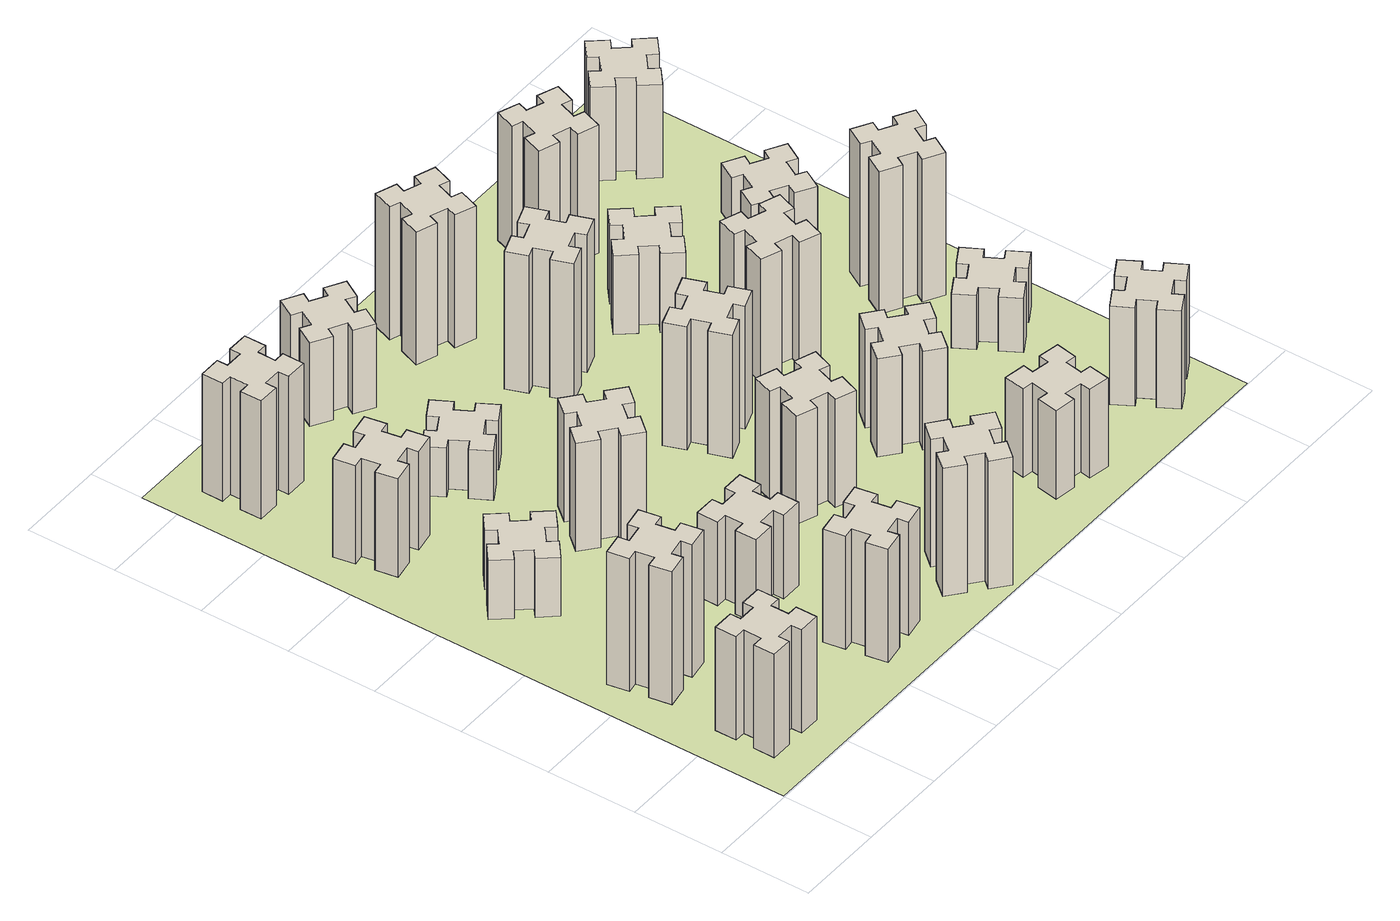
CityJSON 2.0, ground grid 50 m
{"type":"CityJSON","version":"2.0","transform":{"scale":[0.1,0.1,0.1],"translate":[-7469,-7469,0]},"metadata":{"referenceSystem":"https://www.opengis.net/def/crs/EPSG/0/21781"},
"CityObjects":{
"building1":{"type":"Building","attributes":{"class":"1000","function":"1000","usage":"1000","yearOfConstruction":2016,"roofType":"1000","measuredHeight":63,"storeysAboveGround":30,"storeysBelowGround":0},"geometry":[{"type":"Solid","lod":"1","boundaries":[[[[0,1,2,3,4,5,6,7,8,9,10,11,12,13,14,15,16,17,18,19]],[[17,16,20,21]],[[16,15,22,20]],[[15,14,23,22]],[[14,13,24,23]],[[13,12,25,24]],[[12,11,26,25]],[[11,10,27,26]],[[10,9,28,27]],[[9,8,29,28]],[[8,7,30,29]],[[7,6,31,30]],[[6,5,32,31]],[[5,4,33,32]],[[4,3,34,33]],[[3,2,35,34]],[[2,1,36,35]],[[1,0,37,36]],[[0,19,38,37]],[[19,18,39,38]],[[18,17,21,39]],[[24,25,26,27,28,29,30,31,32,33,34,35,36,37,38,39,21,20,22,23]]]]}]},
"building2":{"type":"Building","attributes":{"class":"1000","function":"1000","usage":"1000","yearOfConstruction":2016,"roofType":"1000","measuredHeight":81,"storeysAboveGround":30,"storeysBelowGround":0},"geometry":[{"type":"Solid","lod":"1","boundaries":[[[[40,41,42,43,44,45,46,47,48,49,50,51,52,53,54,55,56,57,58,59]],[[57,56,60,61]],[[56,55,62,60]],[[55,54,63,62]],[[54,53,64,63]],[[53,52,65,64]],[[52,51,66,65]],[[51,50,67,66]],[[50,49,68,67]],[[49,48,69,68]],[[48,47,70,69]],[[47,46,71,70]],[[46,45,72,71]],[[45,44,73,72]],[[44,43,74,73]],[[43,42,75,74]],[[42,41,76,75]],[[41,40,77,76]],[[40,59,78,77]],[[59,58,79,78]],[[58,57,61,79]],[[64,65,66,67,68,69,70,71,72,73,74,75,76,77,78,79,61,60,62,63]]]]}]},
"building3":{"type":"Building","attributes":{"class":"1000","function":"1000","usage":"1000","yearOfConstruction":2016,"roofType":"1000","measuredHeight":36,"storeysAboveGround":30,"storeysBelowGround":0},"geometry":[{"type":"Solid","lod":"1","boundaries":[[[[80,81,82,83,84,85,86,87,88,89,90,91,92,93,94,95,96,97,98,99]],[[97,96,100,101]],[[96,95,102,100]],[[95,94,103,102]],[[94,93,104,103]],[[93,92,105,104]],[[92,91,106,105]],[[91,90,107,106]],[[90,89,108,107]],[[89,88,109,108]],[[88,87,110,109]],[[87,86,111,110]],[[86,85,112,111]],[[85,84,113,112]],[[84,83,114,113]],[[83,82,115,114]],[[82,81,116,115]],[[81,80,117,116]],[[80,99,118,117]],[[99,98,119,118]],[[98,97,101,119]],[[104,105,106,107,108,109,110,111,112,113,114,115,116,117,118,119,101,100,102,103]]]]}]},
"building4":{"type":"Building","attributes":{"class":"1000","function":"1000","usage":"1000","yearOfConstruction":2016,"roofType":"1000","measuredHeight":60,"storeysAboveGround":30,"storeysBelowGround":0},"geometry":[{"type":"Solid","lod":"1","boundaries":[[[[120,121,122,123,124,125,126,127,128,129,130,131,132,133,134,135,136,137,138,139]],[[137,136,140,141]],[[136,135,142,140]],[[135,134,143,142]],[[134,133,144,143]],[[133,132,145,144]],[[132,131,146,145]],[[131,130,147,146]],[[130,129,148,147]],[[129,128,149,148]],[[128,127,150,149]],[[127,126,151,150]],[[126,125,152,151]],[[125,124,153,152]],[[124,123,154,153]],[[123,122,155,154]],[[122,121,156,155]],[[121,120,157,156]],[[120,139,158,157]],[[139,138,159,158]],[[138,137,141,159]],[[144,145,146,147,148,149,150,151,152,153,154,155,156,157,158,159,141,140,142,143]]]]}]},
"building5":{"type":"Building","attributes":{"class":"1000","function":"1000","usage":"1000","yearOfConstruction":2016,"roofType":"1000","measuredHeight":69,"storeysAboveGround":30,"storeysBelowGround":0},"geometry":[{"type":"Solid","lod":"1","boundaries":[[[[160,161,162,163,164,165,166,167,168,169,170,171,172,173,174,175,176,177,178,179]],[[177,176,180,181]],[[176,175,182,180]],[[175,174,183,182]],[[174,173,184,183]],[[173,172,185,184]],[[172,171,186,185]],[[171,170,187,186]],[[170,169,188,187]],[[169,168,189,188]],[[168,167,190,189]],[[167,166,191,190]],[[166,165,192,191]],[[165,164,193,192]],[[164,163,194,193]],[[163,162,195,194]],[[162,161,196,195]],[[161,160,197,196]],[[160,179,198,197]],[[179,178,199,198]],[[178,177,181,199]],[[184,185,186,187,188,189,190,191,192,193,194,195,196,197,198,199,181,180,182,183]]]]}]},
"building6":{"type":"Building","attributes":{"class":"1000","function":"1000","usage":"1000","yearOfConstruction":2016,"roofType":"1000","measuredHeight":72,"storeysAboveGround":30,"storeysBelowGround":0},"geometry":[{"type":"Solid","lod":"1","boundaries":[[[[200,201,202,203,204,205,206,207,208,209,210,211,212,213,214,215,216,217,218,219]],[[217,216,220,221]],[[216,215,222,220]],[[215,214,223,222]],[[214,213,224,223]],[[213,212,225,224]],[[212,211,226,225]],[[211,210,227,226]],[[210,209,228,227]],[[209,208,229,228]],[[208,207,230,229]],[[207,206,231,230]],[[206,205,232,231]],[[205,204,233,232]],[[204,203,234,233]],[[203,202,235,234]],[[202,201,236,235]],[[201,200,237,236]],[[200,219,238,237]],[[219,218,239,238]],[[218,217,221,239]],[[224,225,226,227,228,229,230,231,232,233,234,235,236,237,238,239,221,220,222,223]]]]}]},
"building7":{"type":"Building","attributes":{"class":"1000","function":"1000","usage":"1000","yearOfConstruction":2016,"roofType":"1000","measuredHeight":51,"storeysAboveGround":30,"storeysBelowGround":0},"geometry":[{"type":"Solid","lod":"1","boundaries":[[[[240,241,242,243,244,245,246,247,248,249,250,251,252,253,254,255,256,257,258,259]],[[257,256,260,261]],[[256,255,262,260]],[[255,254,263,262]],[[254,253,264,263]],[[253,252,265,264]],[[252,251,266,265]],[[251,250,267,266]],[[250,249,268,267]],[[249,248,269,268]],[[248,247,270,269]],[[247,246,271,270]],[[246,245,272,271]],[[245,244,273,272]],[[244,243,274,273]],[[243,242,275,274]],[[242,241,276,275]],[[241,240,277,276]],[[240,259,278,277]],[[259,258,279,278]],[[258,257,261,279]],[[264,265,266,267,268,269,270,271,272,273,274,275,276,277,278,279,261,260,262,263]]]]}]},
"building8":{"type":"Building","attributes":{"class":"1000","function":"1000","usage":"1000","yearOfConstruction":2016,"roofType":"1000","measuredHeight":66,"storeysAboveGround":30,"storeysBelowGround":0},"geometry":[{"type":"Solid","lod":"1","boundaries":[[[[280,281,282,283,284,285,286,287,288,289,290,291,292,293,294,295,296,297,298,299]],[[297,296,300,301]],[[296,295,302,300]],[[295,294,303,302]],[[294,293,304,303]],[[293,292,305,304]],[[292,291,306,305]],[[291,290,307,306]],[[290,289,308,307]],[[289,288,309,308]],[[288,287,310,309]],[[287,286,311,310]],[[286,285,312,311]],[[285,284,313,312]],[[284,283,314,313]],[[283,282,315,314]],[[282,281,316,315]],[[281,280,317,316]],[[280,299,318,317]],[[299,298,319,318]],[[298,297,301,319]],[[304,305,306,307,308,309,310,311,312,313,314,315,316,317,318,319,301,300,302,303]]]]}]},
"building9":{"type":"Building","attributes":{"class":"1000","function":"1000","usage":"1000","yearOfConstruction":2016,"roofType":"1000","measuredHeight":30,"storeysAboveGround":30,"storeysBelowGround":0},"geometry":[{"type":"Solid","lod":"1","boundaries":[[[[320,321,322,323,324,325,326,327,328,329,330,331,332,333,334,335,336,337,338,339]],[[337,336,340,341]],[[336,335,342,340]],[[335,334,343,342]],[[334,333,344,343]],[[333,332,345,344]],[[332,331,346,345]],[[331,330,347,346]],[[330,329,348,347]],[[329,328,349,348]],[[328,327,350,349]],[[327,326,351,350]],[[326,325,352,351]],[[325,324,353,352]],[[324,323,354,353]],[[323,322,355,354]],[[322,321,356,355]],[[321,320,357,356]],[[320,339,358,357]],[[339,338,359,358]],[[338,337,341,359]],[[344,345,346,347,348,349,350,351,352,353,354,355,356,357,358,359,341,340,342,343]]]]}]},
"building10":{"type":"Building","attributes":{"class":"1000","function":"1000","usage":"1000","yearOfConstruction":2016,"roofType":"1000","measuredHeight":78,"storeysAboveGround":30,"storeysBelowGround":0},"geometry":[{"type":"Solid","lod":"1","boundaries":[[[[360,361,362,363,364,365,366,367,368,369,370,371,372,373,374,375,376,377,378,379]],[[377,376,380,381]],[[376,375,382,380]],[[375,374,383,382]],[[374,373,384,383]],[[373,372,385,384]],[[372,371,386,385]],[[371,370,387,386]],[[370,369,388,387]],[[369,368,389,388]],[[368,367,390,389]],[[367,366,391,390]],[[366,365,392,391]],[[365,364,393,392]],[[364,363,394,393]],[[363,362,395,394]],[[362,361,396,395]],[[361,360,397,396]],[[360,379,398,397]],[[379,378,399,398]],[[378,377,381,399]],[[384,385,386,387,388,389,390,391,392,393,394,395,396,397,398,399,381,380,382,383]]]]}]},
"building11":{"type":"Building","attributes":{"class":"1000","function":"1000","usage":"1000","yearOfConstruction":2016,"roofType":"1000","measuredHeight":51,"storeysAboveGround":30,"storeysBelowGround":0},"geometry":[{"type":"Solid","lod":"1","boundaries":[[[[400,401,402,403,404,405,406,407,408,409,410,411,412,413,414,415,416,417,418,419]],[[417,416,420,421]],[[416,415,422,420]],[[415,414,423,422]],[[414,413,424,423]],[[413,412,425,424]],[[412,411,426,425]],[[411,410,427,426]],[[410,409,428,427]],[[409,408,429,428]],[[408,407,430,429]],[[407,406,431,430]],[[406,405,432,431]],[[405,404,433,432]],[[404,403,434,433]],[[403,402,435,434]],[[402,401,436,435]],[[401,400,437,436]],[[400,419,438,437]],[[419,418,439,438]],[[418,417,421,439]],[[424,425,426,427,428,429,430,431,432,433,434,435,436,437,438,439,421,420,422,423]]]]}]},
"building12":{"type":"Building","attributes":{"class":"1000","function":"1000","usage":"1000","yearOfConstruction":2016,"roofType":"1000","measuredHeight":66,"storeysAboveGround":30,"storeysBelowGround":0},"geometry":[{"type":"Solid","lod":"1","boundaries":[[[[440,441,442,443,444,445,446,447,448,449,450,451,452,453,454,455,456,457,458,459]],[[457,456,460,461]],[[456,455,462,460]],[[455,454,463,462]],[[454,453,464,463]],[[453,452,465,464]],[[452,451,466,465]],[[451,450,467,466]],[[450,449,468,467]],[[449,448,469,468]],[[448,447,470,469]],[[447,446,471,470]],[[446,445,472,471]],[[445,444,473,472]],[[444,443,474,473]],[[443,442,475,474]],[[442,441,476,475]],[[441,440,477,476]],[[440,459,478,477]],[[459,458,479,478]],[[458,457,461,479]],[[464,465,466,467,468,469,470,471,472,473,474,475,476,477,478,479,461,460,462,463]]]]}]},
"building13":{"type":"Building","attributes":{"class":"1000","function":"1000","usage":"1000","yearOfConstruction":2016,"roofType":"1000","measuredHeight":75,"storeysAboveGround":30,"storeysBelowGround":0},"geometry":[{"type":"Solid","lod":"1","boundaries":[[[[480,481,482,483,484,485,486,487,488,489,490,491,492,493,494,495,496,497,498,499]],[[497,496,500,501]],[[496,495,502,500]],[[495,494,503,502]],[[494,493,504,503]],[[493,492,505,504]],[[492,491,506,505]],[[491,490,507,506]],[[490,489,508,507]],[[489,488,509,508]],[[488,487,510,509]],[[487,486,511,510]],[[486,485,512,511]],[[485,484,513,512]],[[484,483,514,513]],[[483,482,515,514]],[[482,481,516,515]],[[481,480,517,516]],[[480,499,518,517]],[[499,498,519,518]],[[498,497,501,519]],[[504,505,506,507,508,509,510,511,512,513,514,515,516,517,518,519,501,500,502,503]]]]}]},
"building14":{"type":"Building","attributes":{"class":"1000","function":"1000","usage":"1000","yearOfConstruction":2016,"roofType":"1000","measuredHeight":84,"storeysAboveGround":30,"storeysBelowGround":0},"geometry":[{"type":"Solid","lod":"1","boundaries":[[[[520,521,522,523,524,525,526,527,528,529,530,531,532,533,534,535,536,537,538,539]],[[537,536,540,541]],[[536,535,542,540]],[[535,534,543,542]],[[534,533,544,543]],[[533,532,545,544]],[[532,531,546,545]],[[531,530,547,546]],[[530,529,548,547]],[[529,528,549,548]],[[528,527,550,549]],[[527,526,551,550]],[[526,525,552,551]],[[525,524,553,552]],[[524,523,554,553]],[[523,522,555,554]],[[522,521,556,555]],[[521,520,557,556]],[[520,539,558,557]],[[539,538,559,558]],[[538,537,541,559]],[[544,545,546,547,548,549,550,551,552,553,554,555,556,557,558,559,541,540,542,543]]]]}]},
"building15":{"type":"Building","attributes":{"class":"1000","function":"1000","usage":"1000","yearOfConstruction":2016,"roofType":"1000","measuredHeight":81,"storeysAboveGround":30,"storeysBelowGround":0},"geometry":[{"type":"Solid","lod":"1","boundaries":[[[[560,561,562,563,564,565,566,567,568,569,570,571,572,573,574,575,576,577,578,579]],[[577,576,580,581]],[[576,575,582,580]],[[575,574,583,582]],[[574,573,584,583]],[[573,572,585,584]],[[572,571,586,585]],[[571,570,587,586]],[[570,569,588,587]],[[569,568,589,588]],[[568,567,590,589]],[[567,566,591,590]],[[566,565,592,591]],[[565,564,593,592]],[[564,563,594,593]],[[563,562,595,594]],[[562,561,596,595]],[[561,560,597,596]],[[560,579,598,597]],[[579,578,599,598]],[[578,577,581,599]],[[584,585,586,587,588,589,590,591,592,593,594,595,596,597,598,599,581,580,582,583]]]]}]},
"building16":{"type":"Building","attributes":{"class":"1000","function":"1000","usage":"1000","yearOfConstruction":2016,"roofType":"1000","measuredHeight":54,"storeysAboveGround":30,"storeysBelowGround":0},"geometry":[{"type":"Solid","lod":"1","boundaries":[[[[600,601,602,603,604,605,606,607,608,609,610,611,612,613,614,615,616,617,618,619]],[[617,616,620,621]],[[616,615,622,620]],[[615,614,623,622]],[[614,613,624,623]],[[613,612,625,624]],[[612,611,626,625]],[[611,610,627,626]],[[610,609,628,627]],[[609,608,629,628]],[[608,607,630,629]],[[607,606,631,630]],[[606,605,632,631]],[[605,604,633,632]],[[604,603,634,633]],[[603,602,635,634]],[[602,601,636,635]],[[601,600,637,636]],[[600,619,638,637]],[[619,618,639,638]],[[618,617,621,639]],[[624,625,626,627,628,629,630,631,632,633,634,635,636,637,638,639,621,620,622,623]]]]}]},
"building17":{"type":"Building","attributes":{"class":"1000","function":"1000","usage":"1000","yearOfConstruction":2016,"roofType":"1000","measuredHeight":60,"storeysAboveGround":30,"storeysBelowGround":0},"geometry":[{"type":"Solid","lod":"1","boundaries":[[[[640,641,642,643,644,645,646,647,648,649,650,651,652,653,654,655,656,657,658,659]],[[657,656,660,661]],[[656,655,662,660]],[[655,654,663,662]],[[654,653,664,663]],[[653,652,665,664]],[[652,651,666,665]],[[651,650,667,666]],[[650,649,668,667]],[[649,648,669,668]],[[648,647,670,669]],[[647,646,671,670]],[[646,645,672,671]],[[645,644,673,672]],[[644,643,674,673]],[[643,642,675,674]],[[642,641,676,675]],[[641,640,677,676]],[[640,659,678,677]],[[659,658,679,678]],[[658,657,661,679]],[[664,665,666,667,668,669,670,671,672,673,674,675,676,677,678,679,661,660,662,663]]]]}]},
"building18":{"type":"Building","attributes":{"class":"1000","function":"1000","usage":"1000","yearOfConstruction":2016,"roofType":"1000","measuredHeight":75,"storeysAboveGround":30,"storeysBelowGround":0},"geometry":[{"type":"Solid","lod":"1","boundaries":[[[[680,681,682,683,684,685,686,687,688,689,690,691,692,693,694,695,696,697,698,699]],[[697,696,700,701]],[[696,695,702,700]],[[695,694,703,702]],[[694,693,704,703]],[[693,692,705,704]],[[692,691,706,705]],[[691,690,707,706]],[[690,689,708,707]],[[689,688,709,708]],[[688,687,710,709]],[[687,686,711,710]],[[686,685,712,711]],[[685,684,713,712]],[[684,683,714,713]],[[683,682,715,714]],[[682,681,716,715]],[[681,680,717,716]],[[680,699,718,717]],[[699,698,719,718]],[[698,697,701,719]],[[704,705,706,707,708,709,710,711,712,713,714,715,716,717,718,719,701,700,702,703]]]]}]},
"building19":{"type":"Building","attributes":{"class":"1000","function":"1000","usage":"1000","yearOfConstruction":2016,"roofType":"1000","measuredHeight":48,"storeysAboveGround":30,"storeysBelowGround":0},"geometry":[{"type":"Solid","lod":"1","boundaries":[[[[720,721,722,723,724,725,726,727,728,729,730,731,732,733,734,735,736,737,738,739]],[[737,736,740,741]],[[736,735,742,740]],[[735,734,743,742]],[[734,733,744,743]],[[733,732,745,744]],[[732,731,746,745]],[[731,730,747,746]],[[730,729,748,747]],[[729,728,749,748]],[[728,727,750,749]],[[727,726,751,750]],[[726,725,752,751]],[[725,724,753,752]],[[724,723,754,753]],[[723,722,755,754]],[[722,721,756,755]],[[721,720,757,756]],[[720,739,758,757]],[[739,738,759,758]],[[738,737,741,759]],[[744,745,746,747,748,749,750,751,752,753,754,755,756,757,758,759,741,740,742,743]]]]}]},
"building20":{"type":"Building","attributes":{"class":"1000","function":"1000","usage":"1000","yearOfConstruction":2016,"roofType":"1000","measuredHeight":60,"storeysAboveGround":30,"storeysBelowGround":0},"geometry":[{"type":"Solid","lod":"1","boundaries":[[[[760,761,762,763,764,765,766,767,768,769,770,771,772,773,774,775,776,777,778,779]],[[777,776,780,781]],[[776,775,782,780]],[[775,774,783,782]],[[774,773,784,783]],[[773,772,785,784]],[[772,771,786,785]],[[771,770,787,786]],[[770,769,788,787]],[[769,768,789,788]],[[768,767,790,789]],[[767,766,791,790]],[[766,765,792,791]],[[765,764,793,792]],[[764,763,794,793]],[[763,762,795,794]],[[762,761,796,795]],[[761,760,797,796]],[[760,779,798,797]],[[779,778,799,798]],[[778,777,781,799]],[[784,785,786,787,788,789,790,791,792,793,794,795,796,797,798,799,781,780,782,783]]]]}]},
"building21":{"type":"Building","attributes":{"class":"1000","function":"1000","usage":"1000","yearOfConstruction":2016,"roofType":"1000","measuredHeight":78,"storeysAboveGround":30,"storeysBelowGround":0},"geometry":[{"type":"Solid","lod":"1","boundaries":[[[[800,801,802,803,804,805,806,807,808,809,810,811,812,813,814,815,816,817,818,819]],[[817,816,820,821]],[[816,815,822,820]],[[815,814,823,822]],[[814,813,824,823]],[[813,812,825,824]],[[812,811,826,825]],[[811,810,827,826]],[[810,809,828,827]],[[809,808,829,828]],[[808,807,830,829]],[[807,806,831,830]],[[806,805,832,831]],[[805,804,833,832]],[[804,803,834,833]],[[803,802,835,834]],[[802,801,836,835]],[[801,800,837,836]],[[800,819,838,837]],[[819,818,839,838]],[[818,817,821,839]],[[824,825,826,827,828,829,830,831,832,833,834,835,836,837,838,839,821,820,822,823]]]]}]},
"building22":{"type":"Building","attributes":{"class":"1000","function":"1000","usage":"1000","yearOfConstruction":2016,"roofType":"1000","measuredHeight":33,"storeysAboveGround":30,"storeysBelowGround":0},"geometry":[{"type":"Solid","lod":"1","boundaries":[[[[840,841,842,843,844,845,846,847,848,849,850,851,852,853,854,855,856,857,858,859]],[[857,856,860,861]],[[856,855,862,860]],[[855,854,863,862]],[[854,853,864,863]],[[853,852,865,864]],[[852,851,866,865]],[[851,850,867,866]],[[850,849,868,867]],[[849,848,869,868]],[[848,847,870,869]],[[847,846,871,870]],[[846,845,872,871]],[[845,844,873,872]],[[844,843,874,873]],[[843,842,875,874]],[[842,841,876,875]],[[841,840,877,876]],[[840,859,878,877]],[[859,858,879,878]],[[858,857,861,879]],[[864,865,866,867,868,869,870,871,872,873,874,875,876,877,878,879,861,860,862,863]]]]}]},
"building23":{"type":"Building","attributes":{"class":"1000","function":"1000","usage":"1000","yearOfConstruction":2016,"roofType":"1000","measuredHeight":87,"storeysAboveGround":30,"storeysBelowGround":0},"geometry":[{"type":"Solid","lod":"1","boundaries":[[[[880,881,882,883,884,885,886,887,888,889,890,891,892,893,894,895,896,897,898,899]],[[897,896,900,901]],[[896,895,902,900]],[[895,894,903,902]],[[894,893,904,903]],[[893,892,905,904]],[[892,891,906,905]],[[891,890,907,906]],[[890,889,908,907]],[[889,888,909,908]],[[888,887,910,909]],[[887,886,911,910]],[[886,885,912,911]],[[885,884,913,912]],[[884,883,914,913]],[[883,882,915,914]],[[882,881,916,915]],[[881,880,917,916]],[[880,899,918,917]],[[899,898,919,918]],[[898,897,901,919]],[[904,905,906,907,908,909,910,911,912,913,914,915,916,917,918,919,901,900,902,903]]]]}]},
"building24":{"type":"Building","attributes":{"class":"1000","function":"1000","usage":"1000","yearOfConstruction":2016,"roofType":"1000","measuredHeight":30,"storeysAboveGround":30,"storeysBelowGround":0},"geometry":[{"type":"Solid","lod":"1","boundaries":[[[[920,921,922,923,924,925,926,927,928,929,930,931,932,933,934,935,936,937,938,939]],[[937,936,940,941]],[[936,935,942,940]],[[935,934,943,942]],[[934,933,944,943]],[[933,932,945,944]],[[932,931,946,945]],[[931,930,947,946]],[[930,929,948,947]],[[929,928,949,948]],[[928,927,950,949]],[[927,926,951,950]],[[926,925,952,951]],[[925,924,953,952]],[[924,923,954,953]],[[923,922,955,954]],[[922,921,956,955]],[[921,920,957,956]],[[920,939,958,957]],[[939,938,959,958]],[[938,937,941,959]],[[944,945,946,947,948,949,950,951,952,953,954,955,956,957,958,959,941,940,942,943]]]]}]},
"building25":{"type":"Building","attributes":{"class":"1000","function":"1000","usage":"1000","yearOfConstruction":2016,"roofType":"1000","measuredHeight":57,"storeysAboveGround":30,"storeysBelowGround":0},"geometry":[{"type":"Solid","lod":"1","boundaries":[[[[960,961,962,963,964,965,966,967,968,969,970,971,972,973,974,975,976,977,978,979]],[[977,976,980,981]],[[976,975,982,980]],[[975,974,983,982]],[[974,973,984,983]],[[973,972,985,984]],[[972,971,986,985]],[[971,970,987,986]],[[970,969,988,987]],[[969,968,989,988]],[[968,967,990,989]],[[967,966,991,990]],[[966,965,992,991]],[[965,964,993,992]],[[964,963,994,993]],[[963,962,995,994]],[[962,961,996,995]],[[961,960,997,996]],[[960,979,998,997]],[[979,978,999,998]],[[978,977,981,999]],[[984,985,986,987,988,989,990,991,992,993,994,995,996,997,998,999,981,980,982,983]]]]}]},
"landuse1":{"type":"LandUse","attributes":{"name":"plot1","function":"1010"},"geometry":[{"type":"MultiSurface","lod":"1","boundaries":[[[1000,1001,1002,1003]]]}]}
},
"vertices":[
[265,425,0],[265,325,0],[205,325,0],[205,205,0],[325,205,0],[325,265,0],[425,265,0],[425,205,0],[545,205,0],[545,325,0],[485,325,0],[485,425,0],[545,425,0],[545,545,0],[425,545,0],[425,485,0],[325,485,0],[325,545,0],[205,545,0],[205,425,0],[325,485,630],[325,545,630],[425,485,630],[425,545,630],[545,545,630],[545,425,630],[485,425,630],[485,325,630],[545,325,630],[545,205,630],[425,205,630],[425,265,630],[325,265,630],[325,205,630],[205,205,630],[205,325,630],[265,325,630],[265,425,630],[205,425,630],[205,545,630],
[405,1132,0],[307,1115,0],[297,1174,0],[178,1153,0],[199,1035,0],[258,1045,0],[276,947,0],[217,937,0],[237,818,0],[356,839,0],[345,898,0],[444,916,0],[454,857,0],[572,877,0],[551,996,0],[492,985,0],[475,1084,0],[534,1094,0],[513,1212,0],[395,1191,0],[475,1084,810],[534,1094,810],[492,985,810],[551,996,810],[572,877,810],[454,857,810],[444,916,810],[345,898,810],[356,839,810],[237,818,810],[217,937,810],[276,947,810],[258,1045,810],[199,1035,810],[178,1153,810],[297,1174,810],[307,1115,810],[405,1132,810],[395,1191,810],[513,1212,810],
[359,1823,0],[423,1746,0],[377,1708,0],[454,1616,0],[546,1693,0],[508,1739,0],[584,1803,0],[623,1757,0],[715,1834,0],[638,1926,0],[592,1888,0],[527,1964,0],[573,2003,0],[496,2095,0],[404,2018,0],[443,1972,0],[366,1907,0],[328,1953,0],[236,1876,0],[313,1784,0],[366,1907,360],[328,1953,360],[443,1972,360],[404,2018,360],[496,2095,360],[573,2003,360],[527,1964,360],[592,1888,360],[638,1926,360],[715,1834,360],[623,1757,360],[584,1803,360],[508,1739,360],[546,1693,360],[454,1616,360],[377,1708,360],[423,1746,360],[359,1823,360],[313,1784,360],[236,1876,360],
[345,2478,0],[444,2496,0],[454,2437,0],[572,2457,0],[551,2576,0],[492,2565,0],[475,2664,0],[534,2674,0],[513,2792,0],[395,2771,0],[405,2712,0],[307,2695,0],[297,2754,0],[178,2733,0],[199,2615,0],[258,2625,0],[276,2527,0],[217,2517,0],[237,2398,0],[356,2419,0],[276,2527,600],[217,2517,600],[258,2625,600],[199,2615,600],[178,2733,600],[297,2754,600],[307,2695,600],[405,2712,600],[395,2771,600],[513,2792,600],[534,2674,600],[475,2664,600],[492,2565,600],[551,2576,600],[572,2457,600],[454,2437,600],[444,2496,600],[345,2478,600],[356,2419,600],[237,2398,600],
[1332,345,0],[1315,444,0],[1374,454,0],[1353,572,0],[1235,551,0],[1245,492,0],[1147,475,0],[1137,534,0],[1018,513,0],[1039,395,0],[1098,405,0],[1116,307,0],[1057,297,0],[1077,178,0],[1196,199,0],[1185,258,0],[1284,276,0],[1294,217,0],[1412,237,0],[1391,356,0],[1284,276,690],[1294,217,690],[1185,258,690],[1196,199,690],[1077,178,690],[1057,297,690],[1116,307,690],[1098,405,690],[1039,395,690],[1018,513,690],[1137,534,690],[1147,475,690],[1245,492,690],[1235,551,690],[1353,572,690],[1374,454,690],[1315,444,690],[1332,345,690],[1391,356,690],[1412,237,690],
[485,3285,0],[485,3385,0],[545,3385,0],[545,3505,0],[425,3505,0],[425,3445,0],[325,3445,0],[325,3505,0],[205,3505,0],[205,3385,0],[265,3385,0],[265,3285,0],[205,3285,0],[205,3165,0],[325,3165,0],[325,3225,0],[425,3225,0],[425,3165,0],[545,3165,0],[545,3285,0],[425,3225,720],[425,3165,720],[325,3225,720],[325,3165,720],[205,3165,720],[205,3285,720],[265,3285,720],[265,3385,720],[205,3385,720],[205,3505,720],[325,3505,720],[325,3445,720],[425,3445,720],[425,3505,720],[545,3505,720],[545,3385,720],[485,3385,720],[485,3285,720],[545,3285,720],[545,3165,720],
[1165,1125,0],[1065,1125,0],[1065,1185,0],[945,1185,0],[945,1065,0],[1005,1065,0],[1005,965,0],[945,965,0],[945,845,0],[1065,845,0],[1065,905,0],[1165,905,0],[1165,845,0],[1285,845,0],[1285,965,0],[1225,965,0],[1225,1065,0],[1285,1065,0],[1285,1185,0],[1165,1185,0],[1225,1065,510],[1285,1065,510],[1225,965,510],[1285,965,510],[1285,845,510],[1165,845,510],[1165,905,510],[1065,905,510],[1065,845,510],[945,845,510],[945,965,510],[1005,965,510],[1005,1065,510],[945,1065,510],[945,1185,510],[1065,1185,510],[1065,1125,510],[1165,1125,510],[1165,1185,510],[1285,1185,510],
[1167,1746,0],[1232,1823,0],[1278,1784,0],[1355,1876,0],[1263,1953,0],[1224,1907,0],[1148,1972,0],[1186,2018,0],[1094,2095,0],[1017,2003,0],[1063,1964,0],[999,1888,0],[953,1926,0],[876,1834,0],[968,1757,0],[1006,1803,0],[1083,1739,0],[1044,1693,0],[1136,1616,0],[1213,1708,0],[1083,1739,660],[1044,1693,660],[1006,1803,660],[968,1757,660],[876,1834,660],[953,1926,660],[999,1888,660],[1063,1964,660],[1017,2003,660],[1094,2095,660],[1186,2018,660],[1148,1972,660],[1224,1907,660],[1263,1953,660],[1355,1876,660],[1278,1784,660],[1232,1823,660],[1167,1746,660],[1213,1708,660],[1136,1616,660],
[1004,2716,0],[917,2666,0],[887,2718,0],[783,2658,0],[843,2554,0],[895,2584,0],[945,2497,0],[893,2467,0],[953,2363,0],[1057,2423,0],[1027,2475,0],[1114,2525,0],[1144,2473,0],[1248,2533,0],[1188,2637,0],[1136,2607,0],[1086,2694,0],[1138,2724,0],[1078,2828,0],[974,2768,0],[1086,2694,300],[1138,2724,300],[1136,2607,300],[1188,2637,300],[1248,2533,300],[1144,2473,300],[1114,2525,300],[1027,2475,300],[1057,2423,300],[953,2363,300],[893,2467,300],[945,2497,300],[895,2584,300],[843,2554,300],[783,2658,300],[887,2718,300],[917,2666,300],[1004,2716,300],[974,2768,300],[1078,2828,300],
[1746,223,0],[1823,159,0],[1784,113,0],[1876,36,0],[1953,128,0],[1907,166,0],[1972,243,0],[2018,204,0],[2095,296,0],[2003,373,0],[1964,327,0],[1888,392,0],[1926,438,0],[1834,515,0],[1757,423,0],[1803,384,0],[1739,308,0],[1693,346,0],[1616,254,0],[1708,177,0],[1739,308,780],[1693,346,780],[1803,384,780],[1757,423,780],[1834,515,780],[1926,438,780],[1888,392,780],[1964,327,780],[2003,373,780],[2095,296,780],[2018,204,780],[1972,243,780],[1907,166,780],[1953,128,780],[1876,36,780],[1784,113,780],[1823,159,780],[1746,223,780],[1708,177,780],[1616,254,780],
[1017,3365,0],[1104,3315,0],[1074,3263,0],[1178,3203,0],[1238,3307,0],[1186,3337,0],[1236,3424,0],[1288,3394,0],[1348,3498,0],[1244,3558,0],[1214,3506,0],[1127,3556,0],[1157,3608,0],[1053,3668,0],[993,3564,0],[1045,3534,0],[995,3447,0],[943,3477,0],[883,3373,0],[987,3313,0],[995,3447,510],[943,3477,510],[1045,3534,510],[993,3564,510],[1053,3668,510],[1157,3608,510],[1127,3556,510],[1214,3506,510],[1244,3558,510],[1348,3498,510],[1288,3394,510],[1236,3424,510],[1186,3337,510],[1238,3307,510],[1178,3203,510],[1074,3263,510],[1104,3315,510],[1017,3365,510],[987,3313,510],[883,3373,510],
[1940,1302,0],[1846,1336,0],[1867,1392,0],[1754,1433,0],[1713,1320,0],[1769,1300,0],[1735,1206,0],[1679,1227,0],[1637,1114,0],[1750,1073,0],[1771,1129,0],[1865,1095,0],[1844,1039,0],[1957,997,0],[1998,1110,0],[1942,1131,0],[1976,1225,0],[2032,1204,0],[2073,1317,0],[1960,1358,0],[1976,1225,660],[2032,1204,660],[1942,1131,660],[1998,1110,660],[1957,997,660],[1844,1039,660],[1865,1095,660],[1771,1129,660],[1750,1073,660],[1637,1114,660],[1679,1227,660],[1735,1206,660],[1769,1300,660],[1713,1320,660],[1754,1433,660],[1867,1392,660],[1846,1336,660],[1940,1302,660],[1960,1358,660],[2073,1317,660],
[2076,1846,0],[2042,1940,0],[2098,1960,0],[2057,2073,0],[1944,2032,0],[1965,1976,0],[1871,1942,0],[1850,1998,0],[1737,1957,0],[1779,1844,0],[1835,1865,0],[1869,1771,0],[1813,1750,0],[1854,1637,0],[1967,1679,0],[1946,1735,0],[2040,1769,0],[2060,1713,0],[2173,1754,0],[2132,1867,0],[2040,1769,750],[2060,1713,750],[1946,1735,750],[1967,1679,750],[1854,1637,750],[1813,1750,750],[1869,1771,750],[1835,1865,750],[1779,1844,750],[1737,1957,750],[1850,1998,750],[1871,1942,750],[1965,1976,750],[1944,2032,750],[2057,2073,750],[2098,1960,750],[2042,1940,750],[2076,1846,750],[2132,1867,750],[2173,1754,750],
[1976,2686,0],[1942,2780,0],[1998,2800,0],[1957,2913,0],[1844,2872,0],[1865,2816,0],[1771,2782,0],[1750,2838,0],[1637,2797,0],[1679,2684,0],[1735,2705,0],[1769,2611,0],[1713,2590,0],[1754,2477,0],[1867,2519,0],[1846,2575,0],[1940,2609,0],[1960,2553,0],[2073,2594,0],[2032,2707,0],[1940,2609,840],[1960,2553,840],[1846,2575,840],[1867,2519,840],[1754,2477,840],[1713,2590,840],[1769,2611,840],[1735,2705,840],[1679,2684,840],[1637,2797,840],[1750,2838,840],[1771,2782,840],[1865,2816,840],[1844,2872,840],[1957,2913,840],[1998,2800,840],[1942,2780,840],[1976,2686,840],[2032,2707,840],[2073,2594,840],
[1840,3422,0],[1746,3456,0],[1767,3512,0],[1654,3553,0],[1613,3440,0],[1669,3420,0],[1635,3326,0],[1579,3347,0],[1537,3234,0],[1650,3193,0],[1671,3249,0],[1765,3215,0],[1744,3159,0],[1857,3117,0],[1898,3230,0],[1842,3251,0],[1876,3345,0],[1932,3324,0],[1973,3437,0],[1860,3478,0],[1876,3345,810],[1932,3324,810],[1842,3251,810],[1898,3230,810],[1857,3117,810],[1744,3159,810],[1765,3215,810],[1671,3249,810],[1650,3193,810],[1537,3234,810],[1579,3347,810],[1635,3326,810],[1669,3420,810],[1613,3440,810],[1654,3553,810],[1767,3512,810],[1746,3456,810],[1840,3422,810],[1860,3478,810],[1973,3437,810],
[2764,475,0],[2665,492,0],[2676,551,0],[2557,572,0],[2537,454,0],[2596,444,0],[2578,345,0],[2519,356,0],[2498,237,0],[2617,217,0],[2627,276,0],[2725,258,0],[2715,199,0],[2833,178,0],[2854,297,0],[2795,307,0],[2812,405,0],[2871,395,0],[2892,513,0],[2774,534,0],[2812,405,540],[2871,395,540],[2795,307,540],[2854,297,540],[2833,178,540],[2715,199,540],[2725,258,540],[2627,276,540],[2617,217,540],[2498,237,540],[2519,356,540],[2578,345,540],[2596,444,540],[2537,454,540],[2557,572,540],[2676,551,540],[2665,492,540],[2764,475,540],[2774,534,540],[2892,513,540],
[2547,1006,0],[2612,1083,0],[2658,1044,0],[2735,1136,0],[2643,1213,0],[2604,1167,0],[2528,1232,0],[2566,1278,0],[2474,1355,0],[2397,1263,0],[2443,1224,0],[2379,1148,0],[2333,1186,0],[2256,1094,0],[2348,1017,0],[2386,1063,0],[2463,999,0],[2424,953,0],[2516,876,0],[2593,968,0],[2463,999,600],[2424,953,600],[2386,1063,600],[2348,1017,600],[2256,1094,600],[2333,1186,600],[2379,1148,600],[2443,1224,600],[2397,1263,600],[2474,1355,600],[2566,1278,600],[2528,1232,600],[2604,1167,600],[2643,1213,600],[2735,1136,600],[2658,1044,600],[2612,1083,600],[2547,1006,600],[2593,968,600],[2516,876,600],
[2680,2042,0],[2586,2076,0],[2607,2132,0],[2494,2173,0],[2453,2060,0],[2509,2040,0],[2475,1946,0],[2419,1967,0],[2377,1854,0],[2490,1813,0],[2511,1869,0],[2605,1835,0],[2584,1779,0],[2697,1737,0],[2738,1850,0],[2682,1871,0],[2716,1965,0],[2772,1944,0],[2813,2057,0],[2700,2098,0],[2716,1965,750],[2772,1944,750],[2682,1871,750],[2738,1850,750],[2697,1737,750],[2584,1779,750],[2605,1835,750],[2511,1869,750],[2490,1813,750],[2377,1854,750],[2419,1967,750],[2475,1946,750],[2509,2040,750],[2453,2060,750],[2494,2173,750],[2607,2132,750],[2586,2076,750],[2680,2042,750],[2700,2098,750],[2813,2057,750],
[2379,2563,0],[2443,2486,0],[2397,2448,0],[2474,2356,0],[2566,2433,0],[2528,2479,0],[2604,2543,0],[2643,2497,0],[2735,2574,0],[2658,2666,0],[2612,2628,0],[2547,2704,0],[2593,2743,0],[2516,2835,0],[2424,2758,0],[2463,2712,0],[2386,2647,0],[2348,2693,0],[2256,2616,0],[2333,2524,0],[2386,2647,480],[2348,2693,480],[2463,2712,480],[2424,2758,480],[2516,2835,480],[2593,2743,480],[2547,2704,480],[2612,2628,480],[2658,2666,480],[2735,2574,480],[2643,2497,480],[2604,2543,480],[2528,2479,480],[2566,2433,480],[2474,2356,480],[2397,2448,480],[2443,2486,480],[2379,2563,480],[2333,2524,480],[2256,2616,480],
[3315,364,0],[3365,277,0],[3313,247,0],[3373,143,0],[3477,203,0],[3447,255,0],[3534,305,0],[3564,253,0],[3668,313,0],[3608,417,0],[3556,387,0],[3506,474,0],[3558,504,0],[3498,608,0],[3394,548,0],[3424,496,0],[3337,446,0],[3307,498,0],[3203,438,0],[3263,334,0],[3337,446,600],[3307,498,600],[3424,496,600],[3394,548,600],[3498,608,600],[3558,504,600],[3506,474,600],[3556,387,600],[3608,417,600],[3668,313,600],[3564,253,600],[3534,305,600],[3447,255,600],[3477,203,600],[3373,143,600],[3313,247,600],[3365,277,600],[3315,364,600],[3263,334,600],[3203,438,600],
[2509,3320,0],[2475,3226,0],[2419,3247,0],[2377,3134,0],[2490,3093,0],[2511,3149,0],[2605,3115,0],[2584,3059,0],[2697,3017,0],[2738,3130,0],[2682,3151,0],[2716,3245,0],[2772,3224,0],[2813,3337,0],[2700,3378,0],[2680,3322,0],[2586,3356,0],[2607,3412,0],[2494,3453,0],[2453,3340,0],[2586,3356,780],[2607,3412,780],[2680,3322,780],[2700,3378,780],[2813,3337,780],[2772,3224,780],[2716,3245,780],[2682,3151,780],[2738,3130,780],[2697,3017,780],[2584,3059,780],[2605,3115,780],[2511,3149,780],[2490,3093,780],[2377,3134,780],[2419,3247,780],[2475,3226,780],[2509,3320,780],[2453,3340,780],[2494,3453,780],
[3456,1227,0],[3406,1314,0],[3458,1344,0],[3398,1448,0],[3294,1388,0],[3324,1336,0],[3237,1286,0],[3207,1338,0],[3103,1278,0],[3163,1174,0],[3215,1204,0],[3265,1117,0],[3213,1087,0],[3273,983,0],[3377,1043,0],[3347,1095,0],[3434,1145,0],[3464,1093,0],[3568,1153,0],[3508,1257,0],[3434,1145,330],[3464,1093,330],[3347,1095,330],[3377,1043,330],[3273,983,330],[3213,1087,330],[3265,1117,330],[3215,1204,330],[3163,1174,330],[3103,1278,330],[3207,1338,330],[3237,1286,330],[3324,1336,330],[3294,1388,330],[3398,1448,330],[3458,1344,330],[3406,1314,330],[3456,1227,330],[3508,1257,330],[3568,1153,330],
[3406,1657,0],[3456,1744,0],[3508,1714,0],[3568,1818,0],[3464,1878,0],[3434,1826,0],[3347,1876,0],[3377,1928,0],[3273,1988,0],[3213,1884,0],[3265,1854,0],[3215,1767,0],[3163,1797,0],[3103,1693,0],[3207,1633,0],[3237,1685,0],[3324,1635,0],[3294,1583,0],[3398,1523,0],[3458,1627,0],[3324,1635,870],[3294,1583,870],[3237,1685,870],[3207,1633,870],[3103,1693,870],[3163,1797,870],[3215,1767,870],[3265,1854,870],[3213,1884,870],[3273,1988,870],[3377,1928,870],[3347,1876,870],[3434,1826,870],[3464,1878,870],[3568,1818,870],[3508,1714,870],[3456,1744,870],[3406,1657,870],[3458,1627,870],[3398,1523,870],
[3237,2425,0],[3324,2375,0],[3294,2323,0],[3398,2263,0],[3458,2367,0],[3406,2397,0],[3456,2484,0],[3508,2454,0],[3568,2558,0],[3464,2618,0],[3434,2566,0],[3347,2616,0],[3377,2668,0],[3273,2728,0],[3213,2624,0],[3265,2594,0],[3215,2507,0],[3163,2537,0],[3103,2433,0],[3207,2373,0],[3215,2507,300],[3163,2537,300],[3265,2594,300],[3213,2624,300],[3273,2728,300],[3377,2668,300],[3347,2616,300],[3434,2566,300],[3464,2618,300],[3568,2558,300],[3508,2454,300],[3456,2484,300],[3406,2397,300],[3458,2367,300],[3398,2263,300],[3294,2323,300],[3324,2375,300],[3237,2425,300],[3207,2373,300],[3103,2433,300],
[3368,3219,0],[3444,3283,0],[3483,3237,0],[3575,3314,0],[3498,3406,0],[3452,3368,0],[3387,3444,0],[3433,3483,0],[3356,3575,0],[3264,3498,0],[3303,3452,0],[3226,3387,0],[3188,3433,0],[3096,3356,0],[3173,3264,0],[3219,3303,0],[3283,3226,0],[3237,3188,0],[3314,3096,0],[3406,3173,0],[3283,3226,570],[3237,3188,570],[3219,3303,570],[3173,3264,570],[3096,3356,570],[3188,3433,570],[3226,3387,570],[3303,3452,570],[3264,3498,570],[3356,3575,570],[3433,3483,570],[3387,3444,570],[3452,3368,570],[3498,3406,570],[3575,3314,570],[3483,3237,570],[3444,3283,570],[3368,3219,570],[3406,3173,570],[3314,3096,570],
[5,3705,0],[3705,3705,0],[3705,5,0],[5,5,0]
]}
